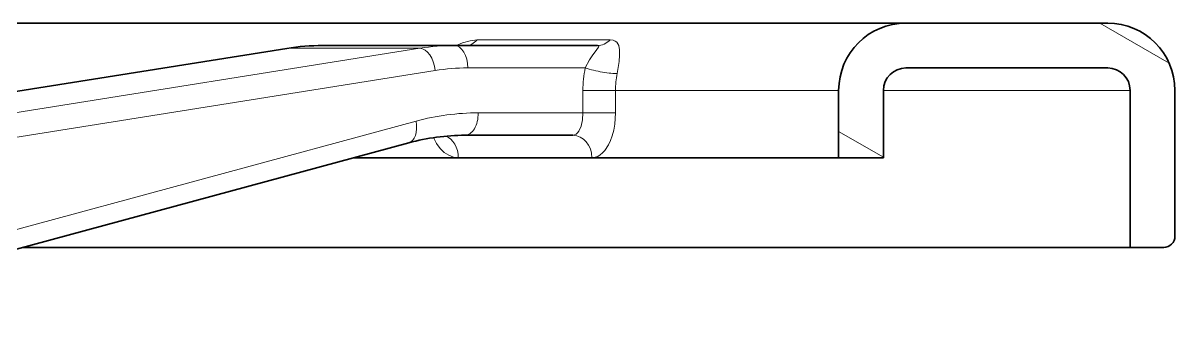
# Model space of a CAD drawing. Extents: x 0 to 420, y 0 to 297.
# Drawn here: x 181.13 to 201.68, y 255.24 to 260.5 of the extents above; entities that cross this region are included whole.
import ezdxf

# ---------------------------------------------------------------- set-up
doc = ezdxf.new("R2010")
doc.units = 0

msp = doc.modelspace()

# ---------------------------------------------------------------- linework, layer by layer
at = {"color": 7, "lineweight": 35, "ltscale": 0.421678}
msp.add_line((187.415, 260.501), (170.548, 260.501), dxfattribs=at)
at = {"color": 7, "lineweight": 35, "ltscale": 0.223707}
msp.add_line((196.363, 260.501), (187.415, 260.501), dxfattribs=at)
at = {"color": 7, "lineweight": 35, "ltscale": 0.013}
msp.add_line((196.883, 260.501), (196.363, 260.501), dxfattribs=at)
at = {"color": 7, "lineweight": 35, "ltscale": 0.09}
for p, q in [((200.483, 260.501), (196.883, 260.501)), ((200.483, 259.701), (196.883, 259.701))]:
    msp.add_line(p, q, dxfattribs=at)
at = {"color": 7, "lineweight": 13, "ltscale": 0.035788}
msp.add_line((201.581, 259.785), (200.341, 260.501), dxfattribs=at)
at = {"color": 7, "lineweight": 35, "ltscale": 0.30254}
msp.add_line((173.885, 258.148), (185.836, 260.05), dxfattribs=at)
at = {"color": 7, "lineweight": 13, "ltscale": 0.30254}
for p, q in [((173.907, 258.15), (185.858, 260.052)), ((176.258, 258.15), (188.209, 260.052)), ((176.534, 257.753), (188.485, 259.655))]:
    msp.add_line(p, q, dxfattribs=at)
at = {"color": 7, "lineweight": 13, "ltscale": 0.058779}
msp.add_line((188.209, 260.052), (185.858, 260.052), dxfattribs=at)
at = {"color": 7, "lineweight": 35, "ltscale": 0.058778}
msp.add_line((188.829, 260.101), (186.478, 260.101), dxfattribs=at)
at = {"color": 7, "lineweight": 35, "ltscale": 0.063769}
msp.add_line((188.829, 260.101), (191.38, 260.101), dxfattribs=at)
at = {"color": 7, "lineweight": 35, "ltscale": 5.76221e-05}
msp.add_line((189.031, 260.101), (189.028, 260.101), dxfattribs=at)
at = {"color": 7, "lineweight": 13, "ltscale": 0.059312}
msp.add_line((191.604, 260.201), (189.231, 260.201), dxfattribs=at)
at = {"color": 7, "lineweight": 13, "ltscale": 0.052456}
msp.add_line((189.064, 259.701), (191.162, 259.701), dxfattribs=at)
at = {"color": 7, "lineweight": 13, "ltscale": 0.014505}
for p, q in [((191.701, 259.301), (191.121, 259.301)), ((191.701, 258.901), (191.121, 258.901))]:
    msp.add_line(p, q, dxfattribs=at)
at = {"color": 7, "lineweight": 13, "ltscale": 0.01}
for p, q in [((191.121, 258.901), (191.121, 259.301)), ((191.701, 258.901), (191.701, 259.301))]:
    msp.add_line(p, q, dxfattribs=at)
at = {"color": 7, "lineweight": 13, "ltscale": 0.09956}
msp.add_line((195.683, 259.301), (191.701, 259.301), dxfattribs=at)
at = {"color": 7, "lineweight": 35, "ltscale": 0.03}
for p, q in [((195.683, 258.101), (195.683, 259.301)), ((196.483, 258.101), (196.483, 259.301))]:
    msp.add_line(p, q, dxfattribs=at)
at = {"color": 7, "lineweight": 13, "ltscale": 0.11}
msp.add_line((200.883, 259.301), (196.483, 259.301), dxfattribs=at)
at = {"color": 7, "lineweight": 35, "ltscale": 0.07}
msp.add_line((200.883, 256.501), (200.883, 259.301), dxfattribs=at)
at = {"color": 7, "lineweight": 35, "ltscale": 0.065}
msp.add_line((201.683, 256.701), (201.683, 259.301), dxfattribs=at)
at = {"color": 7, "lineweight": 13, "ltscale": 0.046718}
msp.add_line((189.252, 258.901), (191.121, 258.901), dxfattribs=at)
at = {"color": 7, "lineweight": 13, "ltscale": 0.298243}
msp.add_line((176.629, 255.631), (188.143, 258.752), dxfattribs=at)
at = {"color": 7, "lineweight": 13, "ltscale": 0.023094}
msp.add_line((196.483, 258.11), (195.683, 258.571), dxfattribs=at)
at = {"color": 7, "lineweight": 35, "ltscale": 0.298243}
msp.add_line((176.498, 255.245), (188.012, 258.366), dxfattribs=at)
at = {"color": 7, "lineweight": 35, "ltscale": 0.048081}
msp.add_line((189.017, 258.501), (190.94, 258.501), dxfattribs=at)
at = {"color": 7, "lineweight": 13, "ltscale": 0.003148}
msp.add_line((189.35, 258.501), (189.224, 258.501), dxfattribs=at)
at = {"color": 7, "lineweight": 13, "ltscale": 7.36592e-05}
msp.add_line((189.35, 258.501), (189.347, 258.501), dxfattribs=at)
at = {"color": 7, "lineweight": 13, "ltscale": 0.023504}
msp.add_line((189.35, 258.501), (190.29, 258.501), dxfattribs=at)
at = {"color": 7, "lineweight": 13, "ltscale": 7.51844e-05}
msp.add_line((190.29, 258.501), (190.287, 258.501), dxfattribs=at)
at = {"color": 7, "lineweight": 13, "ltscale": 0.002581}
msp.add_line((190.393, 258.501), (190.29, 258.501), dxfattribs=at)
at = {"color": 7, "lineweight": 35, "ltscale": 0.046546}
msp.add_line((188.895, 258.101), (187.034, 258.101), dxfattribs=at)
at = {"color": 7, "lineweight": 35, "ltscale": 0.0596}
msp.add_line((191.28, 258.101), (188.895, 258.101), dxfattribs=at)
at = {"color": 7, "lineweight": 35, "ltscale": 0.110096}
msp.add_line((195.683, 258.101), (191.28, 258.101), dxfattribs=at)
at = {"color": 7, "lineweight": 35, "ltscale": 0.02}
msp.add_line((196.483, 258.101), (195.683, 258.101), dxfattribs=at)
at = {"color": 7, "lineweight": 35, "ltscale": 0.225735}
msp.add_line((190.161, 256.501), (181.132, 256.501), dxfattribs=at)
at = {"color": 7, "lineweight": 35, "ltscale": 0.253337}
msp.add_line((200.295, 256.501), (190.161, 256.501), dxfattribs=at)
at = {"color": 7, "lineweight": 35, "ltscale": 0.014722}
msp.add_line((200.883, 256.501), (200.295, 256.501), dxfattribs=at)
at = {"color": 7, "lineweight": 35, "ltscale": 0.015}
msp.add_line((201.483, 256.501), (200.883, 256.501), dxfattribs=at)
at = {"color": 7, "lineweight": 13}
for points in [[(189.231, 260.201), (189.106, 260.187), (188.974, 260.15), (188.858, 260.101)], [(191.162, 259.701), (191.235, 259.844), (191.284, 259.919), (191.371, 260.032), (191.398, 260.069), (191.403, 260.084), (191.403, 260.091), (191.398, 260.097), (191.394, 260.099), (191.38, 260.101)], [(191.731, 259.601), (191.766, 259.818), (191.775, 259.929), (191.773, 260.023), (191.759, 260.1), (191.744, 260.133), (191.723, 260.16), (191.695, 260.181), (191.659, 260.195), (191.604, 260.201)], [(191.121, 258.901), (191.113, 258.778), (191.088, 258.666), (191.048, 258.576), (191.024, 258.544), (190.998, 258.52), (190.97, 258.506), (190.94, 258.501)], [(191.701, 258.901), (191.687, 258.696), (191.669, 258.592), (191.643, 258.491), (191.613, 258.407), (191.576, 258.329), (191.509, 258.227), (191.47, 258.185), (191.428, 258.151), (191.384, 258.125), (191.338, 258.109), (191.28, 258.101)], [(188.895, 258.101), (188.809, 258.112), (188.725, 258.144), (188.647, 258.195), (188.572, 258.268), (188.507, 258.357), (188.453, 258.459)]]:
    msp.add_lwpolyline(points, dxfattribs=at)
at = {"color": 7, "lineweight": 35}
for centre, radius, start, end in [((196.883, 259.301), 1.2, 90, 180), ((200.483, 259.301), 1.2, 0, 90), ((186.478, 256.022), 4.079, 90.008, 99.0543), ((196.883, 259.301), 0.4, 90, 180), ((200.483, 259.301), 0.4, 360, 90), ((189.02, 254.668), 3.833, 90.0463, 105.2406), ((201.483, 256.701), 0.2, 270, 0)]:
    msp.add_arc(centre, radius, start, end, dxfattribs=at)
at = {"color": 7, "lineweight": 13}
for centre, radius, start, end in [((193.07, 259.302), 1.95, 168.1889, 180.0279), ((193.194, 259.302), 1.493, 168.4399, 180.03)]:
    msp.add_arc(centre, radius, start, end, dxfattribs=at)
for centre, major_axis, ratio, start_param, end_param in [((185.899, 259.655), (-0.063, 0.395), 0.582974, 6.190682, 6.283203), ((186.478, 254.101), (0, 6), 0.809017, 0, 0.128033), ((188.829, 254.101), (0, 6), 0.809017, 0, 0.128033), ((188.25, 259.655), (-0.063, 0.395), 0.582974, 4.619886, 6.190682), ((188.829, 259.701), (0, 0.4), 0.587785, 4.712389, 6.283185), ((189.028, 260.501), (0, 0.4), 0.76677, 3.141593, 3.864327), ((191.38, 260.501), (0, 0.4), 0.847449, 3.141593, 3.864327), ((189.064, 254.101), (0, 5.6), 0.809017, 0, 0.128033), ((191.397, 259.701), (0.391, -0.082), 0.147609, 4.099479, 5.765042), ((189.252, 252.501), (0, 6.4), 0.809017, 6.283185, 6.499086), ((189.017, 258.901), (0, -0.4), 0.587785, 6.283185, 7.853982), ((187.908, 258.752), (0.105, -0.386), 0.574139, 6.283064, 7.699575), ((188.589, 258.101), (0, -0.4), 0.765933, 1.570796, 2.86167), ((190.94, 258.101), (0, 0.4), 0.84814, 4.712389, 6.283185)]:
    msp.add_ellipse(centre, major_axis=major_axis, ratio=ratio, start_param=start_param, end_param=end_param, dxfattribs=at)

doc.saveas('drawing.dxf')
